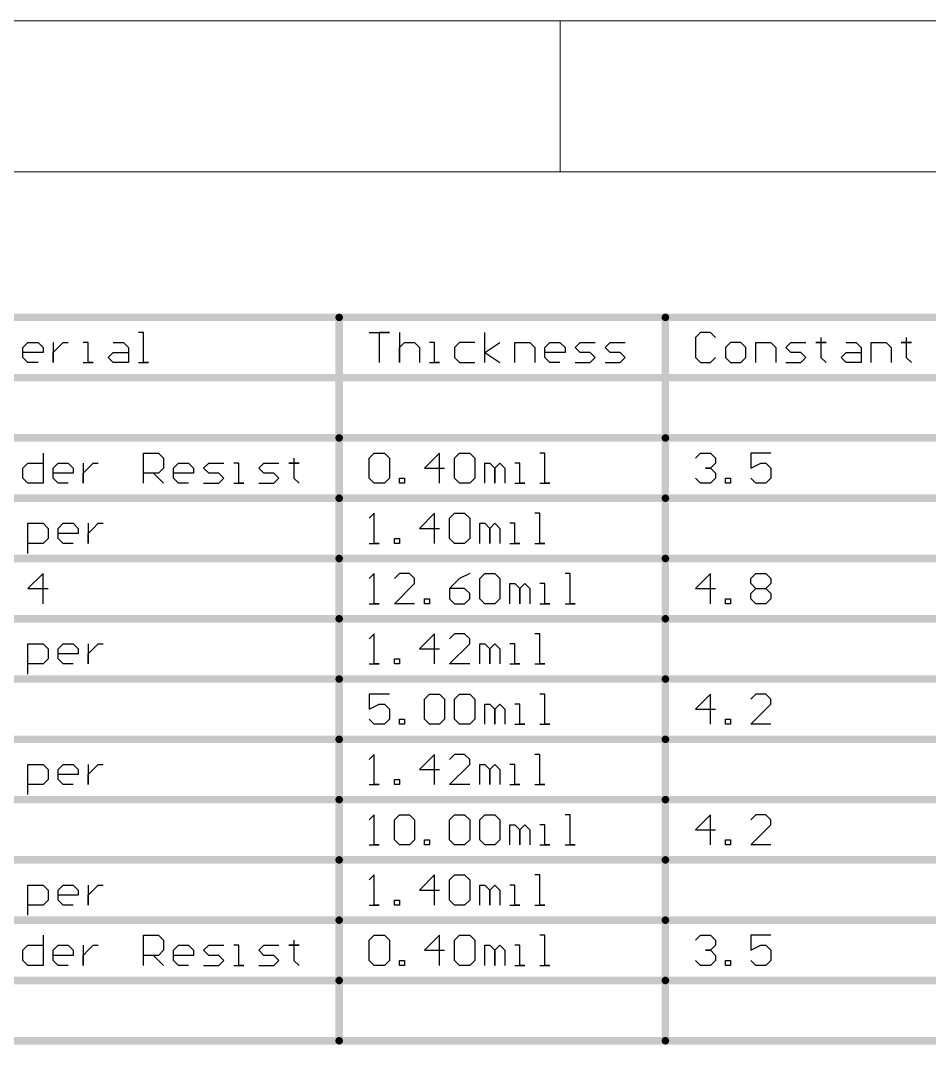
# Model space of a CAD drawing. Header units: millimetres. Extents: x 38 to 445, y 25 to 285.
# Drawn here: x 146 to 192, y 227.6 to 279.4 of the extents above; entities that cross this region are included whole.
import ezdxf

# ---------------------------------------------------------------- set-up
doc = ezdxf.new("R2010")
doc.units = ezdxf.units.MM
doc.layers.add('Mechanical16', color=56, linetype='Continuous')
doc.layers.add('TopLayer', color=1, linetype='Continuous')

msp = doc.modelspace()

# ---------------------------------------------------------------- linework, layer by layer
at = {"layer": 'Mechanical16', "const_width": 0.0508}
for points in [[(38.1, 279.4), (444.5, 279.4)], [(173.355, 271.78), (173.355, 279.4)], [(45.72, 271.78), (436.88, 271.78)]]:
    msp.add_lwpolyline(points, dxfattribs=at)
at = {"layer": 'Mechanical16', "const_width": 0.0254}
for points in [[(173.342, 279.4, 1), (173.368, 279.4, 1)], [(173.342, 271.78, 1), (173.368, 271.78, 1)]]:
    msp.add_lwpolyline(points, format="xyb", close=True, dxfattribs=at)
at = {"layer": 'TopLayer'}
for p, q in [((152.263, 263.652), (152.009, 263.652)), ((152.263, 262.128), (152.263, 263.652)), ((163.691, 263.652), (164.706, 263.652)), ((164.706, 263.652), (164.198, 263.652)), ((164.198, 263.652), (164.198, 262.128)), ((165.214, 263.652), (165.214, 262.128)), ((169.531, 262.128), (169.531, 263.652)), ((180.45, 263.652), (180.196, 263.398)), ((180.958, 263.652), (180.45, 263.652)), ((181.212, 263.398), (180.958, 263.652)), ((146.169, 262.89), (146.423, 263.144)), ((146.423, 263.144), (146.931, 263.144)), ((146.931, 263.144), (147.185, 262.89)), ((147.693, 263.144), (147.693, 262.128)), ((147.946, 262.89), (148.2, 263.144)), ((148.2, 263.144), (148.454, 263.144)), ((149.47, 263.144), (149.216, 263.144)), ((149.47, 262.128), (149.47, 263.144)), ((150.74, 263.144), (151.247, 263.144)), ((151.247, 263.144), (151.501, 262.89)), ((165.214, 262.89), (165.468, 263.144)), ((165.468, 263.144), (165.976, 263.144)), ((165.976, 263.144), (166.23, 262.89)), ((166.991, 263.144), (166.738, 263.144)), ((166.991, 262.128), (166.991, 263.144)), ((168.261, 263.144), (168.007, 262.89)), ((169.023, 263.144), (168.261, 263.144)), ((169.531, 262.636), (170.292, 263.144)), ((171.054, 262.128), (171.054, 263.144)), ((171.054, 263.144), (171.816, 263.144)), ((171.816, 263.144), (172.07, 262.89)), ((172.578, 262.89), (172.832, 263.144)), ((172.832, 263.144), (173.339, 263.144)), ((173.339, 263.144), (173.593, 262.89)), ((174.101, 262.89), (174.355, 263.144)), ((174.355, 263.144), (175.117, 263.144)), ((175.625, 262.89), (175.879, 263.144)), ((175.879, 263.144), (176.64, 263.144)), ((180.196, 263.398), (180.196, 262.382)), ((181.974, 263.144), (181.72, 262.89)), ((182.482, 263.144), (181.974, 263.144)), ((182.736, 262.89), (182.482, 263.144)), ((183.243, 262.128), (183.243, 263.144)), ((183.243, 263.144), (184.005, 263.144)), ((184.005, 263.144), (184.259, 262.89)), ((184.767, 262.89), (185.021, 263.144)), ((185.021, 263.144), (185.783, 263.144)), ((186.544, 263.144), (186.29, 263.144)), ((186.29, 263.144), (186.798, 263.144)), ((186.544, 263.398), (186.544, 263.144)), ((186.798, 263.144), (186.544, 263.144)), ((186.544, 263.144), (186.544, 262.382)), ((187.814, 263.144), (188.322, 263.144)), ((188.322, 263.144), (188.576, 262.89)), ((189.083, 262.128), (189.083, 263.144)), ((189.083, 263.144), (189.845, 263.144)), ((189.845, 263.144), (190.099, 262.89)), ((190.861, 263.144), (190.607, 263.144)), ((190.607, 263.144), (191.115, 263.144)), ((190.861, 263.398), (190.861, 263.144)), ((191.115, 263.144), (190.861, 263.144)), ((190.861, 263.144), (190.861, 262.382)), ((146.169, 262.382), (146.169, 262.89)), ((147.185, 262.636), (146.169, 262.636)), ((147.185, 262.89), (147.185, 262.636)), ((147.693, 262.636), (147.946, 262.89)), ((147.693, 262.128), (147.693, 262.636)), ((150.486, 262.382), (150.74, 262.636)), ((150.74, 262.636), (151.501, 262.636)), ((151.501, 262.89), (151.501, 262.128)), ((165.214, 262.128), (165.214, 262.89)), ((166.23, 262.89), (166.23, 262.128)), ((168.007, 262.89), (168.007, 262.382)), ((169.531, 262.636), (170.292, 262.128)), ((172.07, 262.89), (172.07, 262.128)), ((172.578, 262.382), (172.578, 262.89)), ((173.593, 262.636), (172.578, 262.636)), ((173.593, 262.89), (173.593, 262.636)), ((174.355, 262.636), (174.101, 262.89)), ((174.863, 262.636), (174.355, 262.636)), ((175.117, 262.382), (174.863, 262.636)), ((175.879, 262.636), (175.625, 262.89)), ((176.386, 262.636), (175.879, 262.636)), ((176.64, 262.382), (176.386, 262.636)), ((181.72, 262.89), (181.72, 262.382)), ((182.736, 262.382), (182.736, 262.89)), ((184.259, 262.89), (184.259, 262.128)), ((185.021, 262.636), (184.767, 262.89)), ((185.529, 262.636), (185.021, 262.636)), ((185.783, 262.382), (185.529, 262.636)), ((187.56, 262.382), (187.814, 262.636)), ((187.814, 262.636), (188.576, 262.636)), ((188.576, 262.89), (188.576, 262.128)), ((190.099, 262.89), (190.099, 262.128)), ((146.423, 262.128), (146.169, 262.382)), ((146.931, 262.128), (146.423, 262.128)), ((149.216, 262.128), (149.724, 262.128)), ((149.724, 262.128), (149.47, 262.128)), ((150.74, 262.128), (150.486, 262.382)), ((151.501, 262.128), (150.74, 262.128)), ((152.009, 262.128), (152.517, 262.128)), ((152.517, 262.128), (152.263, 262.128)), ((166.738, 262.128), (167.245, 262.128)), ((167.245, 262.128), (166.991, 262.128)), ((168.007, 262.382), (168.261, 262.128)), ((168.261, 262.128), (169.023, 262.128)), ((172.832, 262.128), (172.578, 262.382)), ((173.339, 262.128), (172.832, 262.128)), ((174.101, 262.128), (174.863, 262.128)), ((174.863, 262.128), (175.117, 262.382)), ((175.625, 262.128), (176.386, 262.128)), ((176.386, 262.128), (176.64, 262.382)), ((180.196, 262.382), (180.45, 262.128)), ((180.45, 262.128), (180.958, 262.128)), ((180.958, 262.128), (181.212, 262.382)), ((181.72, 262.382), (181.974, 262.128)), ((181.974, 262.128), (182.482, 262.128)), ((182.482, 262.128), (182.736, 262.382)), ((184.767, 262.128), (185.529, 262.128)), ((185.529, 262.128), (185.783, 262.382)), ((186.544, 262.382), (186.798, 262.128)), ((187.814, 262.128), (187.56, 262.382)), ((188.576, 262.128), (187.814, 262.128)), ((190.861, 262.382), (191.115, 262.128)), ((147.185, 257.556), (147.185, 256.032)), ((152.263, 256.032), (152.263, 257.556)), ((152.263, 257.556), (153.025, 257.556)), ((153.025, 257.556), (153.279, 257.302)), ((163.691, 257.302), (163.944, 257.556)), ((163.944, 257.556), (164.452, 257.556)), ((164.452, 257.556), (164.706, 257.302)), ((167.245, 257.556), (166.484, 256.794)), ((167.245, 256.032), (167.245, 257.556)), ((168.007, 257.302), (168.261, 257.556)), ((168.261, 257.556), (168.769, 257.556)), ((168.769, 257.556), (169.023, 257.302)), ((172.578, 257.556), (172.324, 257.556)), ((172.578, 256.032), (172.578, 257.556)), ((180.196, 257.302), (180.45, 257.556)), ((180.45, 257.556), (180.958, 257.556)), ((180.958, 257.556), (181.212, 257.302)), ((184.005, 257.556), (182.989, 257.556)), ((182.989, 257.556), (182.989, 256.794)), ((146.169, 256.794), (146.423, 257.048)), ((146.423, 257.048), (147.185, 257.048)), ((147.693, 256.794), (147.946, 257.048)), ((147.946, 257.048), (148.454, 257.048)), ((148.454, 257.048), (148.708, 256.794)), ((149.216, 257.048), (149.216, 256.032)), ((149.47, 256.794), (149.724, 257.048)), ((149.724, 257.048), (149.978, 257.048)), ((153.279, 257.302), (153.279, 256.794)), ((153.787, 256.794), (154.04, 257.048)), ((154.04, 257.048), (154.548, 257.048)), ((154.548, 257.048), (154.802, 256.794)), ((155.31, 256.794), (155.564, 257.048)), ((155.564, 257.048), (156.326, 257.048)), ((157.088, 257.048), (156.834, 257.048)), ((157.088, 256.032), (157.088, 257.048)), ((158.103, 256.794), (158.357, 257.048)), ((158.357, 257.048), (159.119, 257.048)), ((159.881, 257.048), (159.627, 257.048)), ((159.627, 257.048), (160.135, 257.048)), ((159.881, 257.302), (159.881, 257.048)), ((160.135, 257.048), (159.881, 257.048)), ((159.881, 257.048), (159.881, 256.286)), ((163.691, 256.286), (163.691, 257.302)), ((164.706, 257.302), (164.706, 256.286)), ((168.007, 256.286), (168.007, 257.302)), ((169.023, 257.302), (169.023, 256.286)), ((169.531, 256.032), (169.531, 257.048)), ((169.531, 257.048), (169.785, 257.048)), ((169.785, 257.048), (170.038, 256.794)), ((170.038, 256.794), (170.292, 257.048)), ((170.292, 257.048), (170.546, 256.794)), ((171.308, 257.048), (171.054, 257.048)), ((171.308, 256.032), (171.308, 257.048)), ((181.212, 257.048), (180.958, 256.794)), ((181.212, 257.302), (181.212, 257.048)), ((182.989, 256.794), (183.497, 257.048)), ((183.497, 257.048), (183.751, 257.048)), ((183.751, 257.048), (184.005, 256.794)), ((146.169, 256.286), (146.169, 256.794)), ((147.693, 256.286), (147.693, 256.794)), ((148.708, 256.54), (147.693, 256.54)), ((148.708, 256.794), (148.708, 256.54)), ((149.216, 256.54), (149.47, 256.794)), ((149.216, 256.032), (149.216, 256.54)), ((153.025, 256.54), (152.263, 256.54)), ((152.771, 256.54), (153.279, 256.032)), ((153.279, 256.794), (153.025, 256.54)), ((153.787, 256.286), (153.787, 256.794)), ((154.802, 256.54), (153.787, 256.54)), ((154.802, 256.794), (154.802, 256.54)), ((155.564, 256.54), (155.31, 256.794)), ((156.072, 256.54), (155.564, 256.54)), ((156.326, 256.286), (156.072, 256.54)), ((158.357, 256.54), (158.103, 256.794)), ((158.865, 256.54), (158.357, 256.54)), ((159.119, 256.286), (158.865, 256.54)), ((166.484, 256.794), (167.499, 256.794)), ((170.038, 256.794), (170.038, 256.032)), ((170.038, 256.032), (170.038, 256.794)), ((170.546, 256.794), (170.546, 256.032)), ((180.958, 256.794), (180.704, 256.794)), ((180.704, 256.794), (180.958, 256.794)), ((180.958, 256.794), (181.212, 256.54)), ((181.212, 256.54), (181.212, 256.286)), ((184.005, 256.794), (184.005, 256.286)), ((146.423, 256.032), (146.169, 256.286)), ((147.185, 256.032), (146.423, 256.032)), ((147.946, 256.032), (147.693, 256.286)), ((148.454, 256.032), (147.946, 256.032)), ((154.04, 256.032), (153.787, 256.286)), ((154.548, 256.032), (154.04, 256.032)), ((155.31, 256.032), (156.072, 256.032)), ((156.072, 256.032), (156.326, 256.286)), ((156.834, 256.032), (157.341, 256.032)), ((157.341, 256.032), (157.088, 256.032)), ((158.103, 256.032), (158.865, 256.032)), ((158.865, 256.032), (159.119, 256.286)), ((159.881, 256.286), (160.135, 256.032)), ((163.944, 256.032), (163.691, 256.286)), ((164.452, 256.032), (163.944, 256.032)), ((164.706, 256.286), (164.452, 256.032)), ((165.214, 256.032), (165.214, 256.286)), ((165.214, 256.286), (165.468, 256.286)), ((165.468, 256.032), (165.214, 256.032)), ((165.468, 256.286), (165.468, 256.032)), ((168.261, 256.032), (168.007, 256.286)), ((168.769, 256.032), (168.261, 256.032)), ((169.023, 256.286), (168.769, 256.032)), ((171.054, 256.032), (171.562, 256.032)), ((171.562, 256.032), (171.308, 256.032)), ((172.324, 256.032), (172.832, 256.032)), ((172.832, 256.032), (172.578, 256.032)), ((180.45, 256.032), (180.196, 256.286)), ((180.958, 256.032), (180.45, 256.032)), ((181.212, 256.286), (180.958, 256.032)), ((181.72, 256.032), (181.72, 256.286)), ((181.72, 256.286), (181.974, 256.286)), ((181.974, 256.032), (181.72, 256.032)), ((181.974, 256.286), (181.974, 256.032)), ((183.243, 256.032), (182.989, 256.286)), ((183.751, 256.032), (183.243, 256.032)), ((184.005, 256.286), (183.751, 256.032)), ((163.944, 254.508), (163.691, 254.254)), ((163.944, 252.984), (163.944, 254.508)), ((166.991, 254.508), (166.23, 253.746)), ((166.991, 252.984), (166.991, 254.508)), ((167.753, 254.254), (168.007, 254.508)), ((167.753, 253.238), (167.753, 254.254)), ((168.007, 254.508), (168.515, 254.508)), ((168.515, 254.508), (168.769, 254.254)), ((168.769, 254.254), (168.769, 253.238)), ((172.324, 254.508), (172.07, 254.508)), ((172.324, 252.984), (172.324, 254.508)), ((146.423, 252.476), (146.423, 254)), ((146.423, 254), (147.185, 254)), ((147.185, 254), (147.439, 253.746)), ((147.439, 253.746), (147.439, 253.238)), ((147.946, 253.746), (148.2, 254)), ((147.946, 253.238), (147.946, 253.746)), ((148.2, 254), (148.708, 254)), ((148.708, 254), (148.962, 253.746)), ((148.962, 253.746), (148.962, 253.492)), ((149.47, 254), (149.47, 252.984)), ((149.47, 253.492), (149.724, 253.746)), ((149.724, 253.746), (149.978, 254)), ((149.978, 254), (150.232, 254)), ((166.23, 253.746), (167.245, 253.746)), ((169.277, 252.984), (169.277, 254)), ((169.277, 254), (169.531, 254)), ((169.531, 254), (169.785, 253.746)), ((169.785, 253.746), (170.038, 254)), ((169.785, 253.746), (169.785, 252.984)), ((169.785, 252.984), (169.785, 253.746)), ((170.038, 254), (170.292, 253.746)), ((170.292, 253.746), (170.292, 252.984)), ((171.054, 254), (170.8, 254)), ((171.054, 252.984), (171.054, 254)), ((147.439, 253.238), (147.185, 252.984)), ((148.962, 253.492), (147.946, 253.492)), ((148.2, 252.984), (147.946, 253.238)), ((149.47, 252.984), (149.47, 253.492)), ((164.96, 252.984), (164.96, 253.238)), ((164.96, 253.238), (165.214, 253.238)), ((165.214, 253.238), (165.214, 252.984)), ((168.007, 252.984), (167.753, 253.238)), ((168.769, 253.238), (168.515, 252.984)), ((147.185, 252.984), (146.423, 252.984)), ((148.708, 252.984), (148.2, 252.984)), ((163.691, 252.984), (164.198, 252.984)), ((164.198, 252.984), (163.944, 252.984)), ((165.214, 252.984), (164.96, 252.984)), ((168.515, 252.984), (168.007, 252.984)), ((170.8, 252.984), (171.308, 252.984)), ((171.308, 252.984), (171.054, 252.984)), ((172.07, 252.984), (172.578, 252.984)), ((172.578, 252.984), (172.324, 252.984)), ((147.185, 251.46), (146.423, 250.698)), ((147.185, 249.936), (147.185, 251.46)), ((163.944, 251.46), (163.691, 251.206)), ((163.944, 249.936), (163.944, 251.46)), ((165.214, 251.46), (164.96, 251.206)), ((165.722, 251.46), (165.214, 251.46)), ((165.976, 251.206), (165.722, 251.46)), ((165.976, 250.952), (165.976, 251.206)), ((168.261, 251.206), (167.753, 250.698)), ((168.769, 251.46), (168.261, 251.206)), ((169.277, 251.206), (169.531, 251.46)), ((169.277, 250.19), (169.277, 251.206)), ((169.531, 251.46), (170.038, 251.46)), ((170.038, 251.46), (170.292, 251.206)), ((170.292, 251.206), (170.292, 250.19)), ((173.847, 251.46), (173.593, 251.46)), ((173.847, 249.936), (173.847, 251.46)), ((180.958, 251.46), (180.196, 250.698)), ((180.958, 249.936), (180.958, 251.46)), ((182.989, 251.206), (183.243, 251.46)), ((182.989, 250.952), (182.989, 251.206)), ((183.243, 251.46), (183.751, 251.46)), ((183.751, 251.46), (184.005, 251.206)), ((184.005, 251.206), (184.005, 250.952)), ((146.423, 250.698), (147.439, 250.698)), ((164.96, 249.936), (165.976, 250.952)), ((167.753, 250.698), (167.753, 250.19)), ((168.515, 250.698), (167.753, 250.698)), ((168.769, 250.444), (168.515, 250.698)), ((170.8, 249.936), (170.8, 250.952)), ((170.8, 250.952), (171.054, 250.952)), ((171.054, 250.952), (171.308, 250.698)), ((171.308, 250.698), (171.562, 250.952)), ((171.308, 250.698), (171.308, 249.936)), ((171.308, 249.936), (171.308, 250.698)), ((171.562, 250.952), (171.816, 250.698)), ((171.816, 250.698), (171.816, 249.936)), ((172.578, 250.952), (172.324, 250.952)), ((172.578, 249.936), (172.578, 250.952)), ((180.196, 250.698), (181.212, 250.698)), ((183.243, 250.698), (182.989, 250.952)), ((182.989, 250.444), (183.243, 250.698)), ((183.243, 250.698), (183.751, 250.698)), ((184.005, 250.952), (183.751, 250.698)), ((183.751, 250.698), (184.005, 250.444)), ((166.484, 249.936), (166.484, 250.19)), ((166.484, 250.19), (166.738, 250.19)), ((166.738, 250.19), (166.738, 249.936)), ((167.753, 250.19), (168.007, 249.936)), ((168.515, 249.936), (168.769, 250.19)), ((168.769, 250.19), (168.769, 250.444)), ((169.531, 249.936), (169.277, 250.19)), ((170.292, 250.19), (170.038, 249.936)), ((181.72, 249.936), (181.72, 250.19)), ((181.72, 250.19), (181.974, 250.19)), ((181.974, 250.19), (181.974, 249.936)), ((182.989, 250.19), (182.989, 250.444)), ((183.243, 249.936), (182.989, 250.19)), ((184.005, 250.19), (183.751, 249.936)), ((184.005, 250.444), (184.005, 250.19)), ((163.691, 249.936), (164.198, 249.936)), ((164.198, 249.936), (163.944, 249.936)), ((165.976, 249.936), (164.96, 249.936)), ((166.738, 249.936), (166.484, 249.936)), ((168.007, 249.936), (168.515, 249.936)), ((170.038, 249.936), (169.531, 249.936)), ((172.324, 249.936), (172.832, 249.936)), ((172.832, 249.936), (172.578, 249.936)), ((173.593, 249.936), (174.101, 249.936)), ((174.101, 249.936), (173.847, 249.936)), ((181.974, 249.936), (181.72, 249.936)), ((183.751, 249.936), (183.243, 249.936)), ((163.944, 248.412), (163.691, 248.158)), ((163.944, 246.888), (163.944, 248.412)), ((166.991, 248.412), (166.23, 247.65)), ((166.991, 246.888), (166.991, 248.412)), ((168.007, 248.412), (167.753, 248.158)), ((168.515, 248.412), (168.007, 248.412)), ((168.769, 248.158), (168.515, 248.412)), ((168.769, 247.904), (168.769, 248.158)), ((172.324, 248.412), (172.07, 248.412)), ((172.324, 246.888), (172.324, 248.412)), ((146.423, 246.38), (146.423, 247.904)), ((146.423, 247.904), (147.185, 247.904)), ((147.185, 247.904), (147.439, 247.65)), ((147.439, 247.65), (147.439, 247.142)), ((147.946, 247.65), (148.2, 247.904)), ((147.946, 247.142), (147.946, 247.65)), ((148.2, 247.904), (148.708, 247.904)), ((148.708, 247.904), (148.962, 247.65)), ((148.962, 247.65), (148.962, 247.396)), ((149.47, 247.904), (149.47, 246.888)), ((149.47, 247.396), (149.724, 247.65)), ((149.724, 247.65), (149.978, 247.904)), ((149.978, 247.904), (150.232, 247.904)), ((166.23, 247.65), (167.245, 247.65)), ((167.753, 246.888), (168.769, 247.904)), ((169.277, 246.888), (169.277, 247.904)), ((169.277, 247.904), (169.531, 247.904)), ((169.531, 247.904), (169.785, 247.65)), ((169.785, 247.65), (170.038, 247.904)), ((169.785, 247.65), (169.785, 246.888)), ((169.785, 246.888), (169.785, 247.65)), ((170.038, 247.904), (170.292, 247.65)), ((170.292, 247.65), (170.292, 246.888)), ((171.054, 247.904), (170.8, 247.904)), ((171.054, 246.888), (171.054, 247.904)), ((147.439, 247.142), (147.185, 246.888)), ((148.962, 247.396), (147.946, 247.396)), ((148.2, 246.888), (147.946, 247.142)), ((149.47, 246.888), (149.47, 247.396)), ((164.96, 246.888), (164.96, 247.142)), ((164.96, 247.142), (165.214, 247.142)), ((165.214, 247.142), (165.214, 246.888)), ((147.185, 246.888), (146.423, 246.888)), ((148.708, 246.888), (148.2, 246.888)), ((163.691, 246.888), (164.198, 246.888)), ((164.198, 246.888), (163.944, 246.888)), ((165.214, 246.888), (164.96, 246.888)), ((168.769, 246.888), (167.753, 246.888)), ((170.8, 246.888), (171.308, 246.888)), ((171.308, 246.888), (171.054, 246.888)), ((172.07, 246.888), (172.578, 246.888)), ((172.578, 246.888), (172.324, 246.888)), ((164.706, 245.364), (163.691, 245.364)), ((163.691, 245.364), (163.691, 244.602)), ((166.484, 245.11), (166.738, 245.364)), ((166.484, 244.094), (166.484, 245.11)), ((166.738, 245.364), (167.245, 245.364)), ((167.245, 245.364), (167.499, 245.11)), ((167.499, 245.11), (167.499, 244.094)), ((168.007, 245.11), (168.261, 245.364)), ((168.007, 244.094), (168.007, 245.11)), ((168.261, 245.364), (168.769, 245.364)), ((168.769, 245.364), (169.023, 245.11)), ((169.023, 245.11), (169.023, 244.094)), ((172.578, 245.364), (172.324, 245.364)), ((172.578, 243.84), (172.578, 245.364)), ((180.958, 245.364), (180.196, 244.602)), ((180.958, 243.84), (180.958, 245.364)), ((183.243, 245.364), (182.989, 245.11)), ((183.751, 245.364), (183.243, 245.364)), ((184.005, 245.11), (183.751, 245.364)), ((184.005, 244.856), (184.005, 245.11)), ((163.691, 244.602), (164.198, 244.856)), ((164.198, 244.856), (164.452, 244.856)), ((164.452, 244.856), (164.706, 244.602)), ((164.706, 244.602), (164.706, 244.094)), ((169.531, 243.84), (169.531, 244.856)), ((169.531, 244.856), (169.785, 244.856)), ((169.785, 244.856), (170.038, 244.602)), ((170.038, 244.602), (170.292, 244.856)), ((170.038, 244.602), (170.038, 243.84)), ((170.038, 243.84), (170.038, 244.602)), ((170.292, 244.856), (170.546, 244.602)), ((170.546, 244.602), (170.546, 243.84)), ((171.308, 244.856), (171.054, 244.856)), ((171.308, 243.84), (171.308, 244.856)), ((180.196, 244.602), (181.212, 244.602)), ((182.989, 243.84), (184.005, 244.856)), ((163.944, 243.84), (163.691, 244.094)), ((164.706, 244.094), (164.452, 243.84)), ((165.214, 243.84), (165.214, 244.094)), ((165.214, 244.094), (165.468, 244.094)), ((165.468, 244.094), (165.468, 243.84)), ((166.738, 243.84), (166.484, 244.094)), ((167.499, 244.094), (167.245, 243.84)), ((168.261, 243.84), (168.007, 244.094)), ((169.023, 244.094), (168.769, 243.84)), ((181.72, 243.84), (181.72, 244.094)), ((181.72, 244.094), (181.974, 244.094)), ((181.974, 244.094), (181.974, 243.84)), ((164.452, 243.84), (163.944, 243.84)), ((165.468, 243.84), (165.214, 243.84)), ((167.245, 243.84), (166.738, 243.84)), ((168.769, 243.84), (168.261, 243.84)), ((171.054, 243.84), (171.562, 243.84)), ((171.562, 243.84), (171.308, 243.84)), ((172.324, 243.84), (172.832, 243.84)), ((172.832, 243.84), (172.578, 243.84)), ((181.974, 243.84), (181.72, 243.84)), ((184.005, 243.84), (182.989, 243.84)), ((146.423, 240.284), (146.423, 241.808)), ((146.423, 241.808), (147.185, 241.808)), ((147.185, 241.808), (147.439, 241.554)), ((147.946, 241.554), (148.2, 241.808)), ((148.2, 241.808), (148.708, 241.808)), ((148.708, 241.808), (148.962, 241.554)), ((149.47, 241.808), (149.47, 240.792)), ((149.724, 241.554), (149.978, 241.808)), ((149.978, 241.808), (150.232, 241.808)), ((163.944, 242.316), (163.691, 242.062)), ((163.944, 240.792), (163.944, 242.316)), ((166.991, 242.316), (166.23, 241.554)), ((166.991, 240.792), (166.991, 242.316)), ((168.007, 242.316), (167.753, 242.062)), ((167.753, 240.792), (168.769, 241.808)), ((168.515, 242.316), (168.007, 242.316)), ((168.769, 242.062), (168.515, 242.316)), ((168.769, 241.808), (168.769, 242.062)), ((169.277, 240.792), (169.277, 241.808)), ((169.277, 241.808), (169.531, 241.808)), ((169.531, 241.808), (169.785, 241.554)), ((169.785, 241.554), (170.038, 241.808)), ((170.038, 241.808), (170.292, 241.554)), ((171.054, 241.808), (170.8, 241.808)), ((171.054, 240.792), (171.054, 241.808)), ((172.324, 242.316), (172.07, 242.316)), ((172.324, 240.792), (172.324, 242.316)), ((147.439, 241.554), (147.439, 241.046)), ((147.946, 241.046), (147.946, 241.554)), ((148.962, 241.3), (147.946, 241.3)), ((148.962, 241.554), (148.962, 241.3)), ((149.47, 241.3), (149.724, 241.554)), ((149.47, 240.792), (149.47, 241.3)), ((166.23, 241.554), (167.245, 241.554)), ((169.785, 241.554), (169.785, 240.792)), ((169.785, 240.792), (169.785, 241.554)), ((170.292, 241.554), (170.292, 240.792)), ((147.185, 240.792), (146.423, 240.792)), ((147.439, 241.046), (147.185, 240.792)), ((148.2, 240.792), (147.946, 241.046)), ((148.708, 240.792), (148.2, 240.792)), ((163.691, 240.792), (164.198, 240.792)), ((164.198, 240.792), (163.944, 240.792)), ((164.96, 240.792), (164.96, 241.046)), ((164.96, 241.046), (165.214, 241.046)), ((165.214, 240.792), (164.96, 240.792)), ((165.214, 241.046), (165.214, 240.792)), ((168.769, 240.792), (167.753, 240.792)), ((170.8, 240.792), (171.308, 240.792)), ((171.308, 240.792), (171.054, 240.792)), ((172.07, 240.792), (172.578, 240.792)), ((172.578, 240.792), (172.324, 240.792)), ((163.944, 239.268), (163.691, 239.014)), ((163.944, 237.744), (163.944, 239.268)), ((164.96, 239.014), (165.214, 239.268)), ((165.214, 239.268), (165.722, 239.268)), ((165.722, 239.268), (165.976, 239.014)), ((167.753, 239.014), (168.007, 239.268)), ((168.007, 239.268), (168.515, 239.268)), ((168.515, 239.268), (168.769, 239.014)), ((169.277, 239.014), (169.531, 239.268)), ((169.531, 239.268), (170.038, 239.268)), ((170.038, 239.268), (170.292, 239.014)), ((173.847, 239.268), (173.593, 239.268)), ((173.847, 237.744), (173.847, 239.268)), ((180.958, 239.268), (180.196, 238.506)), ((180.958, 237.744), (180.958, 239.268)), ((183.243, 239.268), (182.989, 239.014)), ((183.751, 239.268), (183.243, 239.268)), ((184.005, 239.014), (183.751, 239.268)), ((164.96, 237.998), (164.96, 239.014)), ((165.976, 239.014), (165.976, 237.998)), ((167.753, 237.998), (167.753, 239.014)), ((168.769, 239.014), (168.769, 237.998)), ((169.277, 237.998), (169.277, 239.014)), ((170.292, 239.014), (170.292, 237.998)), ((170.8, 237.744), (170.8, 238.76)), ((170.8, 238.76), (171.054, 238.76)), ((171.054, 238.76), (171.308, 238.506)), ((171.308, 238.506), (171.562, 238.76)), ((171.562, 238.76), (171.816, 238.506)), ((172.578, 238.76), (172.324, 238.76)), ((172.578, 237.744), (172.578, 238.76)), ((182.989, 237.744), (184.005, 238.76)), ((184.005, 238.76), (184.005, 239.014)), ((171.308, 238.506), (171.308, 237.744)), ((171.308, 237.744), (171.308, 238.506)), ((171.816, 238.506), (171.816, 237.744)), ((180.196, 238.506), (181.212, 238.506)), ((163.691, 237.744), (164.198, 237.744)), ((164.198, 237.744), (163.944, 237.744)), ((165.214, 237.744), (164.96, 237.998)), ((165.722, 237.744), (165.214, 237.744)), ((165.976, 237.998), (165.722, 237.744)), ((166.484, 237.744), (166.484, 237.998)), ((166.484, 237.998), (166.738, 237.998)), ((166.738, 237.744), (166.484, 237.744)), ((166.738, 237.998), (166.738, 237.744)), ((168.007, 237.744), (167.753, 237.998)), ((168.515, 237.744), (168.007, 237.744)), ((168.769, 237.998), (168.515, 237.744)), ((169.531, 237.744), (169.277, 237.998)), ((170.038, 237.744), (169.531, 237.744)), ((170.292, 237.998), (170.038, 237.744)), ((172.324, 237.744), (172.832, 237.744)), ((172.832, 237.744), (172.578, 237.744)), ((173.593, 237.744), (174.101, 237.744)), ((174.101, 237.744), (173.847, 237.744)), ((181.72, 237.744), (181.72, 237.998)), ((181.72, 237.998), (181.974, 237.998)), ((181.974, 237.744), (181.72, 237.744)), ((181.974, 237.998), (181.974, 237.744)), ((184.005, 237.744), (182.989, 237.744)), ((163.944, 236.22), (163.691, 235.966)), ((163.944, 234.696), (163.944, 236.22)), ((166.991, 236.22), (166.23, 235.458)), ((166.991, 234.696), (166.991, 236.22)), ((167.753, 235.966), (168.007, 236.22)), ((168.007, 236.22), (168.515, 236.22)), ((168.515, 236.22), (168.769, 235.966)), ((172.324, 236.22), (172.07, 236.22)), ((172.324, 234.696), (172.324, 236.22)), ((146.423, 234.188), (146.423, 235.712)), ((146.423, 235.712), (147.185, 235.712)), ((147.185, 235.712), (147.439, 235.458)), ((147.946, 235.458), (148.2, 235.712)), ((148.2, 235.712), (148.708, 235.712)), ((148.708, 235.712), (148.962, 235.458)), ((149.47, 235.712), (149.47, 234.696)), ((149.724, 235.458), (149.978, 235.712)), ((149.978, 235.712), (150.232, 235.712)), ((167.753, 234.95), (167.753, 235.966)), ((168.769, 235.966), (168.769, 234.95)), ((169.277, 234.696), (169.277, 235.712)), ((169.277, 235.712), (169.531, 235.712)), ((169.531, 235.712), (169.785, 235.458)), ((169.785, 235.458), (170.038, 235.712)), ((170.038, 235.712), (170.292, 235.458)), ((171.054, 235.712), (170.8, 235.712)), ((171.054, 234.696), (171.054, 235.712)), ((147.439, 235.458), (147.439, 234.95)), ((147.946, 234.95), (147.946, 235.458)), ((148.962, 235.204), (147.946, 235.204)), ((148.962, 235.458), (148.962, 235.204)), ((149.47, 235.204), (149.724, 235.458)), ((149.47, 234.696), (149.47, 235.204)), ((166.23, 235.458), (167.245, 235.458)), ((169.785, 235.458), (169.785, 234.696)), ((169.785, 234.696), (169.785, 235.458)), ((170.292, 235.458), (170.292, 234.696)), ((147.185, 234.696), (146.423, 234.696)), ((147.439, 234.95), (147.185, 234.696)), ((148.2, 234.696), (147.946, 234.95)), ((148.708, 234.696), (148.2, 234.696)), ((163.691, 234.696), (164.198, 234.696)), ((164.198, 234.696), (163.944, 234.696)), ((164.96, 234.696), (164.96, 234.95)), ((164.96, 234.95), (165.214, 234.95)), ((165.214, 234.696), (164.96, 234.696)), ((165.214, 234.95), (165.214, 234.696)), ((168.007, 234.696), (167.753, 234.95)), ((168.515, 234.696), (168.007, 234.696)), ((168.769, 234.95), (168.515, 234.696)), ((170.8, 234.696), (171.308, 234.696)), ((171.308, 234.696), (171.054, 234.696)), ((172.07, 234.696), (172.578, 234.696)), ((172.578, 234.696), (172.324, 234.696)), ((147.185, 233.172), (147.185, 231.648)), ((152.263, 231.648), (152.263, 233.172)), ((152.263, 233.172), (153.025, 233.172)), ((153.025, 233.172), (153.279, 232.918)), ((163.691, 232.918), (163.944, 233.172)), ((163.944, 233.172), (164.452, 233.172)), ((164.452, 233.172), (164.706, 232.918)), ((167.245, 233.172), (166.484, 232.41)), ((167.245, 231.648), (167.245, 233.172)), ((168.007, 232.918), (168.261, 233.172)), ((168.261, 233.172), (168.769, 233.172)), ((168.769, 233.172), (169.023, 232.918)), ((172.578, 233.172), (172.324, 233.172)), ((172.578, 231.648), (172.578, 233.172)), ((180.196, 232.918), (180.45, 233.172)), ((180.45, 233.172), (180.958, 233.172)), ((180.958, 233.172), (181.212, 232.918)), ((184.005, 233.172), (182.989, 233.172)), ((182.989, 233.172), (182.989, 232.41)), ((146.169, 232.41), (146.423, 232.664)), ((146.423, 232.664), (147.185, 232.664)), ((147.693, 232.41), (147.946, 232.664)), ((147.946, 232.664), (148.454, 232.664)), ((148.454, 232.664), (148.708, 232.41)), ((149.216, 232.664), (149.216, 231.648)), ((149.47, 232.41), (149.724, 232.664)), ((149.724, 232.664), (149.978, 232.664)), ((153.279, 232.918), (153.279, 232.41)), ((153.787, 232.41), (154.04, 232.664)), ((154.04, 232.664), (154.548, 232.664)), ((154.548, 232.664), (154.802, 232.41)), ((155.31, 232.41), (155.564, 232.664)), ((155.564, 232.664), (156.326, 232.664)), ((157.088, 232.664), (156.834, 232.664)), ((157.088, 231.648), (157.088, 232.664)), ((158.103, 232.41), (158.357, 232.664)), ((158.357, 232.664), (159.119, 232.664)), ((159.881, 232.664), (159.627, 232.664)), ((159.627, 232.664), (160.135, 232.664)), ((159.881, 232.918), (159.881, 232.664)), ((160.135, 232.664), (159.881, 232.664)), ((159.881, 232.664), (159.881, 231.902)), ((163.691, 231.902), (163.691, 232.918)), ((164.706, 232.918), (164.706, 231.902)), ((168.007, 231.902), (168.007, 232.918)), ((169.023, 232.918), (169.023, 231.902)), ((169.531, 231.648), (169.531, 232.664)), ((169.531, 232.664), (169.785, 232.664)), ((169.785, 232.664), (170.038, 232.41)), ((170.038, 232.41), (170.292, 232.664)), ((170.292, 232.664), (170.546, 232.41)), ((171.308, 232.664), (171.054, 232.664)), ((171.308, 231.648), (171.308, 232.664)), ((181.212, 232.664), (180.958, 232.41)), ((181.212, 232.918), (181.212, 232.664)), ((182.989, 232.41), (183.497, 232.664)), ((183.497, 232.664), (183.751, 232.664)), ((183.751, 232.664), (184.005, 232.41)), ((146.169, 231.902), (146.169, 232.41)), ((147.693, 231.902), (147.693, 232.41)), ((148.708, 232.156), (147.693, 232.156)), ((148.708, 232.41), (148.708, 232.156)), ((149.216, 232.156), (149.47, 232.41)), ((149.216, 231.648), (149.216, 232.156)), ((153.025, 232.156), (152.263, 232.156)), ((152.771, 232.156), (153.279, 231.648)), ((153.279, 232.41), (153.025, 232.156)), ((153.787, 231.902), (153.787, 232.41)), ((154.802, 232.156), (153.787, 232.156)), ((154.802, 232.41), (154.802, 232.156)), ((155.564, 232.156), (155.31, 232.41)), ((156.072, 232.156), (155.564, 232.156)), ((156.326, 231.902), (156.072, 232.156)), ((158.357, 232.156), (158.103, 232.41)), ((158.865, 232.156), (158.357, 232.156)), ((159.119, 231.902), (158.865, 232.156)), ((166.484, 232.41), (167.499, 232.41)), ((170.038, 232.41), (170.038, 231.648)), ((170.038, 231.648), (170.038, 232.41)), ((170.546, 232.41), (170.546, 231.648)), ((180.958, 232.41), (180.704, 232.41)), ((180.704, 232.41), (180.958, 232.41)), ((180.958, 232.41), (181.212, 232.156)), ((181.212, 232.156), (181.212, 231.902)), ((184.005, 232.41), (184.005, 231.902)), ((146.423, 231.648), (146.169, 231.902)), ((147.185, 231.648), (146.423, 231.648)), ((147.946, 231.648), (147.693, 231.902)), ((148.454, 231.648), (147.946, 231.648)), ((154.04, 231.648), (153.787, 231.902)), ((154.548, 231.648), (154.04, 231.648)), ((155.31, 231.648), (156.072, 231.648)), ((156.072, 231.648), (156.326, 231.902)), ((156.834, 231.648), (157.341, 231.648)), ((157.341, 231.648), (157.088, 231.648)), ((158.103, 231.648), (158.865, 231.648)), ((158.865, 231.648), (159.119, 231.902)), ((159.881, 231.902), (160.135, 231.648)), ((163.944, 231.648), (163.691, 231.902)), ((164.452, 231.648), (163.944, 231.648)), ((164.706, 231.902), (164.452, 231.648)), ((165.214, 231.648), (165.214, 231.902)), ((165.214, 231.902), (165.468, 231.902)), ((165.468, 231.648), (165.214, 231.648)), ((165.468, 231.902), (165.468, 231.648)), ((168.261, 231.648), (168.007, 231.902)), ((168.769, 231.648), (168.261, 231.648)), ((169.023, 231.902), (168.769, 231.648)), ((171.054, 231.648), (171.562, 231.648)), ((171.562, 231.648), (171.308, 231.648)), ((172.324, 231.648), (172.832, 231.648)), ((172.832, 231.648), (172.578, 231.648)), ((180.45, 231.648), (180.196, 231.902)), ((180.958, 231.648), (180.45, 231.648)), ((181.212, 231.902), (180.958, 231.648)), ((181.72, 231.648), (181.72, 231.902)), ((181.72, 231.902), (181.974, 231.902)), ((181.974, 231.648), (181.72, 231.648)), ((181.974, 231.902), (181.974, 231.648)), ((183.243, 231.648), (182.989, 231.902)), ((183.751, 231.648), (183.243, 231.648)), ((184.005, 231.902), (183.751, 231.648))]:
    msp.add_line(p, q, dxfattribs=at)
at = {"layer": 'TopLayer', "const_width": 0.381}
for points in [[(106.047, 264.414), (221.587, 264.414)], [(162.167, 227.838), (162.167, 264.414)], [(178.672, 227.838), (178.672, 264.414)], [(106.047, 261.366), (221.587, 261.366)], [(140.328, 258.318), (162.167, 258.318)], [(162.167, 258.318), (178.672, 258.318)], [(178.672, 258.318), (193.147, 258.318)], [(140.328, 255.27), (162.167, 255.27)], [(162.167, 255.27), (178.672, 255.27)], [(178.672, 255.27), (193.147, 255.27)], [(140.328, 252.222), (162.167, 252.222)], [(162.167, 252.222), (178.672, 252.222)], [(178.672, 252.222), (193.147, 252.222)], [(140.328, 249.174), (162.167, 249.174)], [(162.167, 249.174), (178.672, 249.174)], [(178.672, 249.174), (193.147, 249.174)], [(140.328, 246.126), (162.167, 246.126)], [(162.167, 246.126), (178.672, 246.126)], [(178.672, 246.126), (193.147, 246.126)], [(140.328, 243.078), (162.167, 243.078)], [(162.167, 243.078), (178.672, 243.078)], [(178.672, 243.078), (193.147, 243.078)], [(140.328, 240.03), (162.167, 240.03)], [(162.167, 240.03), (178.672, 240.03)], [(178.672, 240.03), (193.147, 240.03)], [(140.328, 236.982), (162.167, 236.982)], [(162.167, 236.982), (178.672, 236.982)], [(178.672, 236.982), (193.147, 236.982)], [(140.328, 233.934), (162.167, 233.934)], [(162.167, 233.934), (178.672, 233.934)], [(178.672, 233.934), (193.147, 233.934)], [(140.328, 230.886), (162.167, 230.886)], [(162.167, 230.886), (178.672, 230.886)], [(178.672, 230.886), (193.147, 230.886)], [(140.328, 227.838), (162.167, 227.838)], [(162.167, 227.838), (178.672, 227.838)], [(178.672, 227.838), (193.147, 227.838)]]:
    msp.add_lwpolyline(points, dxfattribs=at)
at = {"layer": 'TopLayer', "const_width": 0.191}
for points in [[(162.071, 264.414, 1), (162.262, 264.414, 1)], [(178.577, 264.414, 1), (178.768, 264.414, 1)], [(162.071, 258.318, 1), (162.262, 258.318, 1)], [(162.071, 258.318, 1), (162.262, 258.318, 1)], [(178.577, 258.318, 1), (178.768, 258.318, 1)], [(178.577, 258.318, 1), (178.768, 258.318, 1)], [(162.071, 255.27, 1), (162.262, 255.27, 1)], [(162.071, 255.27, 1), (162.262, 255.27, 1)], [(178.577, 255.27, 1), (178.768, 255.27, 1)], [(178.577, 255.27, 1), (178.768, 255.27, 1)], [(162.071, 252.222, 1), (162.262, 252.222, 1)], [(162.071, 252.222, 1), (162.262, 252.222, 1)], [(178.577, 252.222, 1), (178.768, 252.222, 1)], [(178.577, 252.222, 1), (178.768, 252.222, 1)], [(162.071, 249.174, 1), (162.262, 249.174, 1)], [(162.071, 249.174, 1), (162.262, 249.174, 1)], [(178.577, 249.174, 1), (178.768, 249.174, 1)], [(178.577, 249.174, 1), (178.768, 249.174, 1)], [(162.071, 246.126, 1), (162.262, 246.126, 1)], [(162.071, 246.126, 1), (162.262, 246.126, 1)], [(178.577, 246.126, 1), (178.768, 246.126, 1)], [(178.577, 246.126, 1), (178.768, 246.126, 1)], [(162.071, 243.078, 1), (162.262, 243.078, 1)], [(162.071, 243.078, 1), (162.262, 243.078, 1)], [(178.577, 243.078, 1), (178.768, 243.078, 1)], [(178.577, 243.078, 1), (178.768, 243.078, 1)], [(162.071, 240.03, 1), (162.262, 240.03, 1)], [(162.071, 240.03, 1), (162.262, 240.03, 1)], [(178.577, 240.03, 1), (178.768, 240.03, 1)], [(178.577, 240.03, 1), (178.768, 240.03, 1)], [(162.071, 236.982, 1), (162.262, 236.982, 1)], [(162.071, 236.982, 1), (162.262, 236.982, 1)], [(178.577, 236.982, 1), (178.768, 236.982, 1)], [(178.577, 236.982, 1), (178.768, 236.982, 1)], [(162.071, 233.934, 1), (162.262, 233.934, 1)], [(162.071, 233.934, 1), (162.262, 233.934, 1)], [(178.577, 233.934, 1), (178.768, 233.934, 1)], [(178.577, 233.934, 1), (178.768, 233.934, 1)], [(162.071, 230.886, 1), (162.262, 230.886, 1)], [(162.071, 230.886, 1), (162.262, 230.886, 1)], [(178.577, 230.886, 1), (178.768, 230.886, 1)], [(178.577, 230.886, 1), (178.768, 230.886, 1)], [(162.071, 227.838, 1), (162.262, 227.838, 1)], [(162.071, 227.838, 1), (162.262, 227.838, 1)], [(162.071, 227.838, 1), (162.262, 227.838, 1)], [(178.577, 227.838, 1), (178.768, 227.838, 1)], [(178.577, 227.838, 1), (178.768, 227.838, 1)], [(178.577, 227.838, 1), (178.768, 227.838, 1)]]:
    msp.add_lwpolyline(points, format="xyb", close=True, dxfattribs=at)

doc.saveas('drawing.dxf')
